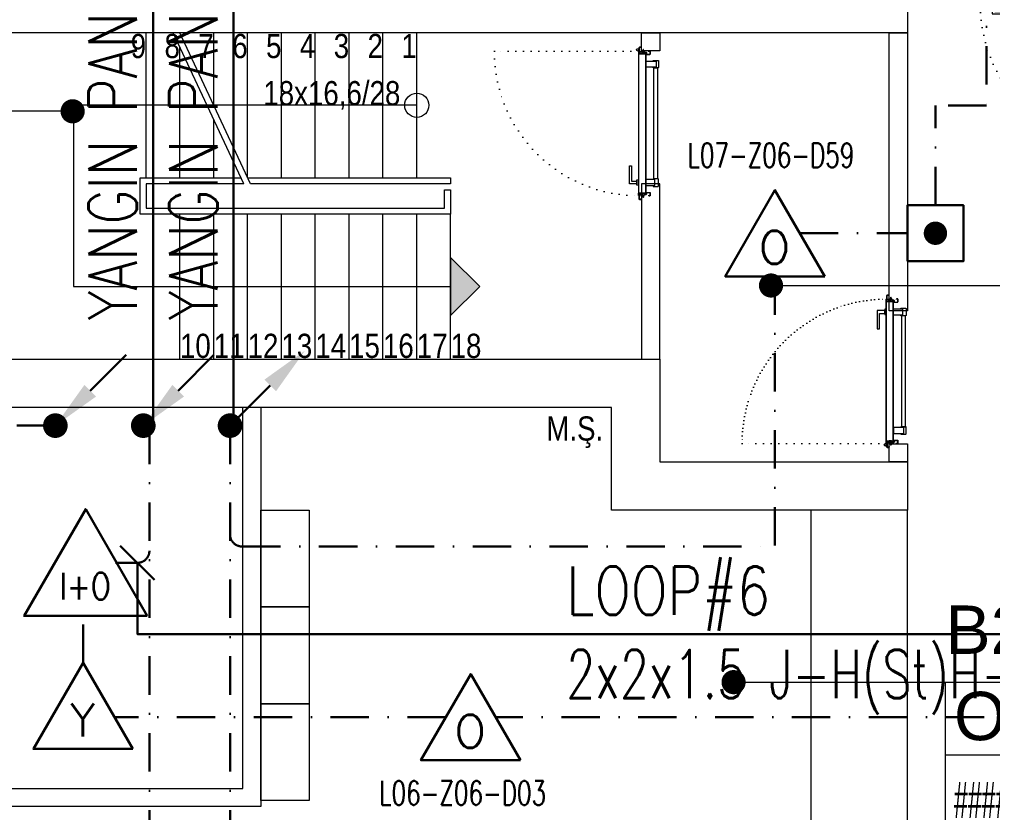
# Model space of a CAD drawing. Header units: metres. Extents: x -19121 to 152404, y -12107 to 29421.
# Drawn here: x 8485 to 9290, y 1795 to 2451 of the extents above; entities that cross this region are included whole.
import ezdxf
from ezdxf.enums import TextEntityAlignment as Align

# ---------------------------------------------------------------- set-up
doc = ezdxf.new("R2010")
doc.units = ezdxf.units.M
doc.header["$LTSCALE"] = 50
doc.header["$MEASUREMENT"] = 0
doc.linetypes.add('DASHDOT', pattern=[25.4, 12.7, -6.35, 0, -6.35])
doc.linetypes.add('DOT2', pattern=[0.125, 0, -0.125])
doc.layers.get('0').update_dxf_attribs({"color": 9, "lineweight": 9})
for name, color, linetype, lineweight in [('00', 9, 'Continuous', 9), ('01', 9, 'Continuous', 9), ('05', 9, 'Continuous', 9), ('06D', 9, 'Continuous', 9), ('10', 9, 'Continuous', 9), ('14', 9, 'Continuous', 9), ('19', 9, 'Continuous', 9), ('20', 9, 'DOT2', 9), ('21', 9, 'Continuous', 9), ('21_mahal200', 9, 'Continuous', 9), ('30H', 8, 'Continuous', 9), ('E-DEDEKTÖR NUMARALARI', 20, 'Continuous', 30), ('E-KABLO', 7, 'Continuous', 30), ('E-KOMBİNE DEDEKTÖR (ISI+OPTİK DUMAN)', 7, 'Continuous', 30), ('E-OK', 3, 'Continuous', 30), ('E-OPTİK DUMAN DEDEKTÖRÜ', 7, 'Continuous', 30), ('E-YANGIN İHBAR BUTONU', 7, 'Continuous', 30), ('E-YAZI', 7, 'Continuous', 30), ('E-YÜKSELTİLMİŞ DÖŞEME İÇİNDE DUMAN DEDEKTÖRÜ', 7, 'Continuous', 30)]:
    doc.layers.add(name, color=color, linetype=linetype, lineweight=lineweight)
doc.styles.add('Arial', font='arial.ttf', dxfattribs={"height": 2.5})
doc.styles.add('E-YAZI', font='txttw.shx', dxfattribs={"height": 200})
doc.styles.add('MuuM_TEXT-STANDART', font='ARIALN.TTF')
doc.dimstyles.new('MuuM_DIM200', dxfattribs={"dimscale": 20, "dimtxt": 2, "dimasz": 1, "dimexe": 1, "dimexo": 1, "dimgap": 1, "dimtad": 1, "dimdec": 1, "dimrnd": 0.5, "dimdsep": 46, "dimtxsty": 'MuuM_TEXT-STANDART', "dimblk": 'ARCHTICK', "dimcen": 0, "dimdle": 0.15, "dimclrd": 256, "dimclre": 256, "dimclrt": 256, "dimadec": 0, "dimazin": 0, "dimtfac": 5, "dimtdec": 1, "dimtix": 1, "dimtmove": 2, "dimatfit": 3, "dimldrblk": 'DOT', "dimfxl": 3, "dimfxlon": 1, "dimtolj": 1, "dimlwd": -1, "dimlwe": -1, "dimarcsym": 0})

# ---------------------------------------------------------------- blocks, each defined once
blk = doc.blocks.new('100_OPTİK DUMAN DEDEKTÖRÜ 085')
at = {"layer": 'E-OPTİK DUMAN DEDEKTÖRÜ', "color": 4}
blk.add_lwpolyline([(2.059, 0), (0, 3.566), (-2.059, 0)], close=True, dxfattribs=at)
at = {"layer": 'E-OPTİK DUMAN DEDEKTÖRÜ', "color": 3, "style": 'E-YAZI'}
blk.add_text('O', height=1.36, dxfattribs=at).set_placement((-0.022, 1.201), align=Align.MIDDLE)
blk = doc.blocks.new('100_KOMBİNE DEDEKTÖR (ISI+OPTİK DUMAN) 085')
at = {"layer": 'E-KOMBİNE DEDEKTÖR (ISI+OPTİK DUMAN)', "color": 4}
blk.add_lwpolyline([(2.55, 0), (0, 4.416), (-2.55, 0)], close=True, dxfattribs=at)
at = {"layer": 'E-KOMBİNE DEDEKTÖR (ISI+OPTİK DUMAN)', "color": 3, "style": 'E-YAZI', "width": 0.8}
blk.add_text('I+O', height=1.1016, dxfattribs=at).set_placement((-0.018, 1.224), align=Align.MIDDLE)
blk = doc.blocks.new('100_YANGIN İHBAR BUTONU 085')
at = {"layer": 'E-YANGIN İHBAR BUTONU', "color": 4}
blk.add_lwpolyline([(-1.16, -1.16), (-1.16, 1.16), (1.16, 1.16), (1.16, -1.16)], close=True, dxfattribs=at)
at = {"layer": 'E-YANGIN İHBAR BUTONU', "color": 3, "const_width": 0.483}
blk.add_lwpolyline([(-0.242, 0, 1), (0.242, 0, 1)], format="xyb", close=True, dxfattribs=at)
blk = doc.blocks.new('*U241')
at = {"layer": 'E-OK', "color": 3, "linetype": 'Continuous'}
blk.add_line((84.9, 84.8), (172.1, 172), dxfattribs=at)
at = {"layer": 'E-OK', "color": 4, "linetype": 'Continuous', "const_width": 30}
blk.add_lwpolyline([(-15, 0, 1), (15, 0, 1)], format="xyb", close=True, dxfattribs=at)
at = {"layer": 'E-OK', "color": 3, "linetype": 'Continuous'}
blk.add_solid([(99, 70.7), (70.7, 99), (0, 0)], dxfattribs=at)
blk = doc.blocks.new('*U239')
at = {"layer": 'E-OK', "color": 3, "linetype": 'Continuous'}
blk.add_line((-97.8, -97.7), (0, 0), dxfattribs=at)
at = {"layer": 'E-OK', "color": 4, "linetype": 'Continuous', "const_width": 30}
blk.add_lwpolyline([(-15, 0, 1), (15, 0, 1)], format="xyb", close=True, dxfattribs=at)
at = {"layer": 'E-OK', "color": 3, "linetype": 'Continuous'}
blk.add_solid([(-83.6, -111.9), (-111.9, -83.6), (-182.7, -182.5)], dxfattribs=at)
blk = doc.blocks.new('100_YÜKSELTİLMİŞ DÖŞEME İÇİNDE DUMAN DEDEKTÖRÜ 085')
at = {"layer": 'E-YÜKSELTİLMİŞ DÖŞEME İÇİNDE DUMAN DEDEKTÖRÜ', "color": 4}
blk.add_lwpolyline([(2.059, 0), (0, 3.566), (-2.059, 0)], close=True, dxfattribs=at)
at = {"layer": 'E-YÜKSELTİLMİŞ DÖŞEME İÇİNDE DUMAN DEDEKTÖRÜ', "color": 3, "style": 'E-YAZI'}
blk.add_text('Y', height=1.36, dxfattribs=at).set_placement((-0.022, 1.201), align=Align.MIDDLE)
blk = doc.blocks.new('2.bod.sitatik')
at = {"layer": '01'}
blk.add_lwpolyline([(8420, -6500), (8420, -6500), (8420, -6460), (8420, -6150), (9220, -6150), (9220, -6190), (8470, -6190), (8470, -6460), (9015, -6460), (9015, -6545), (9220, -6545), (9220, -6585), (8975, -6585), (8975, -6500), (8470, -6500), (8470, -6585), (8420, -6585), (8420, -6500)], dxfattribs=at)
blk = doc.blocks.new('gr-p-birim')
blk.add_lwpolyline([(-0.5, -0.5), (0.5, -0.5), (0.5, 0.5), (-0.5, 0.5)], close=True)
blk = doc.blocks.new('*U19')
at = {"ltscale": 15}
for p, q in [((-24.9, 0.9), (-25.7, 0)), ((-24.9, -0.9), (-25.7, 0)), ((-22.9, 1.5), (-24.9, 0.9)), ((-22.9, 1.5), (-22.9, -1.5)), ((-21.2, -2.7), (-18.1, 2.8)), ((-21, -2.7), (-17.9, 2.7)), ((-19.7, -2.7), (-16.6, 2.8)), ((-19.5, -2.7), (-16.4, 2.7)), ((-18.5, 1.5), (-18.3, 2)), ((-18.2, -2.7), (-15.1, 2.8)), ((-18, -2.7), (-14.9, 2.7)), ((-17, 1.5), (-16.8, 2)), ((-16.7, -2.7), (-13.6, 2.8)), ((-16.5, -2.7), (-13.4, 2.7)), ((-15.5, 1.5), (-15.3, 2)), ((-15.2, -2.7), (-12.1, 2.8)), ((-15, -2.7), (-11.9, 2.7)), ((-14, 1.5), (-13.8, 2)), ((-13.7, -2.7), (-10.6, 2.8)), ((-13.5, -2.7), (-10.4, 2.7)), ((-12.5, 1.5), (-12.3, 2)), ((-12.2, -2.7), (-9.1, 2.8)), ((-12, -2.7), (-8.9, 2.7)), ((-11, 1.5), (-10.8, 2)), ((-10.7, -2.7), (-7.6, 2.8)), ((-10.5, -2.7), (-7.4, 2.7)), ((-9.5, 1.5), (-9.3, 2)), ((-9.2, -2.7), (-6.1, 2.8)), ((-9, -2.7), (-5.9, 2.7)), ((-8, 1.5), (-7.8, 2)), ((-7.7, -2.7), (-4.6, 2.8)), ((-7.5, -2.7), (-4.4, 2.7)), ((-6.5, 1.5), (-6.3, 2)), ((-6.2, -2.7), (-3.1, 2.8)), ((-6, -2.7), (-2.9, 2.7)), ((-5, 1.5), (-4.8, 2)), ((-4.7, -2.7), (-1.6, 2.8)), ((-4.5, -2.7), (-1.4, 2.7)), ((-3.5, 1.5), (-3.3, 2)), ((-2, 1.5), (-1.8, 2)), ((-0.5, 4.2), (-1.5, 1.5)), ((0, 0.5), (-0.6, 0.5)), ((-24.9, -0.9), (-22.9, -1.5)), ((-8.6, -1.5), (-22.9, -1.5)), ((-21.2, -2.7), (-20.9, -1.5)), ((-20.3, -1.5), (-19.1, -1.5)), ((-19.7, -2.7), (-19.4, -1.5)), ((-18.8, -1.5), (-17.6, -1.5)), ((-18.2, -2.7), (-17.9, -1.5)), ((-17.3, -1.5), (-16.1, -1.5)), ((-16.7, -2.7), (-16.4, -1.5)), ((-15.8, -1.5), (-14.6, -1.5)), ((-15.2, -2.7), (-14.9, -1.5)), ((-14.3, -1.5), (-13.1, -1.5)), ((-13.7, -2.7), (-13.4, -1.5)), ((-12.8, -1.5), (-11.6, -1.5)), ((-12.2, -2.7), (-11.9, -1.5)), ((-11.3, -1.5), (-10.1, -1.5)), ((-10.7, -2.7), (-10.4, -1.5)), ((-9.8, -1.5), (-8.6, -1.5)), ((-9.2, -2.7), (-8.9, -1.5)), ((-8.3, -1.5), (-7.1, -1.5)), ((-7.7, -2.7), (-7.4, -1.5)), ((-6.8, -1.5), (-5.6, -1.5)), ((-6.2, -2.7), (-5.9, -1.5)), ((-5.3, -1.5), (-4.1, -1.5)), ((-4.7, -2.7), (-4.4, -1.5)), ((-3.8, -1.5), (-2.1, -1.5)), ((-0.5, -4.2), (-1.5, -1.5)), ((0, -0.5), (-0.6, -0.5))]:
    blk.add_line(p, q, dxfattribs=at)
for p, q in [((-6.9, 1.5), (-22.9, 1.5)), ((-17.4, 1.5), (-18.6, 1.5)), ((-15.9, 1.5), (-17.1, 1.5)), ((-14.4, 1.5), (-15.6, 1.5)), ((-12.9, 1.5), (-14.1, 1.5)), ((-11.4, 1.5), (-12.6, 1.5)), ((-9.9, 1.5), (-11.1, 1.5)), ((-8.4, 1.5), (-9.6, 1.5)), ((-6.9, 1.5), (-8.1, 1.5)), ((-5.4, 1.5), (-6.6, 1.5)), ((-3.9, 1.5), (-5.1, 1.5)), ((-2.4, 1.5), (-3.6, 1.5)), ((-1.5, 1.5), (-2.1, 1.5)), ((0, 0.5), (0, 4.1)), ((-1.5, -1.5), (-2.1, -1.5)), ((0, -0.5), (0, -4.1))]:
    blk.add_line(p, q)
for centre, radius, start, end in [((-26, 3.9), 3.92, 274.361, 322.10246), ((-26, -3.9), 3.92, 37.89754, 85.639), ((-18, 2.8), 0.0971, 330.32042, 150.32042), ((-16.5, 2.8), 0.0971, 330.32042, 150.32042), ((-15, 2.8), 0.0971, 330.32042, 150.32042), ((-13.5, 2.8), 0.0971, 330.32042, 150.32042), ((-12, 2.8), 0.0971, 330.32042, 150.32042), ((-10.5, 2.8), 0.0971, 330.32042, 150.32042), ((-9, 2.8), 0.0971, 330.32042, 150.32042), ((-7.5, 2.8), 0.0971, 330.32042, 150.32042), ((-6, 2.8), 0.0971, 330.32042, 150.32042), ((-4.5, 2.8), 0.0971, 330.32042, 150.32042), ((-3, 2.8), 0.0971, 330.32042, 150.32042), ((-1.5, 2.8), 0.0971, 330.32042, 150.32042), ((-0.6, 0), 0.486, 90, 270), ((-0.3, 4.1), 0.25, 0, 150.08641), ((-21.1, -2.7), 0.0971, 150.32042, 330.32042), ((-19.6, -2.7), 0.0971, 150.32042, 330.32042), ((-18.1, -2.7), 0.0971, 150.32042, 330.32042), ((-16.6, -2.7), 0.0971, 150.32042, 330.32042), ((-15.1, -2.7), 0.0971, 150.32042, 330.32042), ((-13.6, -2.7), 0.0971, 150.32042, 330.32042), ((-12.1, -2.7), 0.0971, 150.32042, 330.32042), ((-10.6, -2.7), 0.0971, 150.32042, 330.32042), ((-9.1, -2.7), 0.0971, 150.32042, 330.32042), ((-7.6, -2.7), 0.0971, 150.32042, 330.32042), ((-6.1, -2.7), 0.0971, 150.32042, 330.32042), ((-4.6, -2.7), 0.0971, 150.32042, 330.32042), ((-0.3, -4.1), 0.25, 209.91359, 0)]:
    blk.add_arc(centre, radius, start, end, dxfattribs=at)
blk = doc.blocks.new('conta')
at = {"ltscale": 10}
for p, q in [((-2649.9, 5345.5), (-2649.8, 5345.6)), ((-2649.9, 5344.5), (-2649.8, 5344.3)), ((-2649.8, 5344.3), (-2649.7, 5344.3)), ((-2649.7, 5345.4), (-2649.3, 5345.4)), ((-2649.2, 5345.4), (-2649.1, 5345.5)), ((-2649, 5344), (-2648.8, 5343.8)), ((-2648.9, 5344.1), (-2648.7, 5343.9)), ((-2648.8, 5345.1), (-2648.6, 5345.3)), ((-2648.8, 5344.9), (-2648.6, 5345.2)), ((-2648.7, 5343.8), (-2648.7, 5343.8)), ((-2648.6, 5345.3), (-2648.6, 5345.3))]:
    blk.add_line(p, q, dxfattribs=at)
for centre, radius, start, end in [((-2649.8, 5345.5), 0.05, 140.6345, 188.9372), ((-2653, 5345), 3.19, 350.4674, 8.9372), ((-2649.9, 5344.5), 0.02, 170.4674, 213.7451), ((-2649.7, 5345.6), 0.0696, 22.2428, 159.258), ((-2650.9, 5345), 1.24, 340.3382, 16.7772), ((-2649.7, 5344.6), 0.03, 160.3382, 273.2666), ((-2649.7, 5345.4), 0.03, 90, 196.7772), ((-2649.6, 5341.5), 3.01, 80.4362, 93.2666), ((-2649.3, 5345.5), 0.05, 270, 303.0062), ((-2649.2, 5344.1), 0.231, 353.9571, 81.9004), ((-2649.1, 5345.5), 0.03, 4.7972, 123.0062), ((-2649.1, 5344.5), 0.03, 260.4362, 338.7066), ((-2651.2, 5344.8), 2.33, 7.5897, 18.7951), ((-2649, 5345.6), 0.05, 18.7951, 42.1429), ((-2650.2, 5345), 1.27, 338.7066, 23.0418), ((-2648.9, 5344.1), 0.1, 173.9571, 217.2653), ((-2648.8, 5345.1), 0.05, 187.5897, 322.7347), ((-2658.2, 5345.2), 9.36, 353.6857, 357.8537), ((-2648.8, 5344.2), 0.1, 173.6857, 217.2653), ((-2648.8, 5344.8), 0.05, 142.7347, 180.2669), ((-2648.7, 5343.8), 0.05, 217.2653, 307.2653), ((-2648.7, 5343.8), 0.05, 307.2653, 37.2653), ((-2648.6, 5345.3), 0.05, 52.7347, 142.7347), ((-2648.6, 5345.3), 0.05, 322.7347, 52.7347)]:
    blk.add_arc(centre, radius, start, end, dxfattribs=at)
for points, knots in [([(-2649, 5345.6), (-2649, 5345.6), (-2649.1, 5345.7), (-2649.2, 5345.4), (-2649.3, 5345.7), (-2649.4, 5345.5), (-2649.5, 5345.7), (-2649.6, 5345.5), (-2649.7, 5345.6), (-2649.7, 5345.6)], [0.0086373, 0.0086373, 0.0086373, 0.0086373, 0.1097304, 0.3133405, 0.4430081, 0.5658764, 0.7165186, 0.8527974, 0.9648495, 0.9648495, 0.9648495, 0.9648495]), ([(-2649.7, 5344.3), (-2649.7, 5344.3), (-2649.7, 5344.5), (-2649.6, 5344.3), (-2649.3, 5344.4), (-2649.2, 5344.4), (-2649.2, 5344.4)], [0, 0, 0, 0, 0.1008757, 0.3841126, 0.5436166, 0.6906785, 0.6906785, 0.6906785, 0.6906785])]:
    blk.add_open_spline(points, degree=3, knots=knots, dxfattribs=at)
blk = doc.blocks.new('p-yn_sackasa')
at = {"layer": '10', "linetype": 'Continuous'}
for p, q in [((-2.19, 0), (-2.19, -0.15)), ((0, 6.16), (0, 6.9)), ((0.01, 6.9), (0.01, 6.15)), ((0.14, 6.9), (0.14, 6.16)), ((0.15, 6.9), (0.15, 6.16)), ((2.69, 7.16), (0.26, 7.16)), ((2.69, 7.15), (0.26, 7.15)), ((2.69, 7.02), (0.26, 7.02)), ((0.26, 7.01), (2.69, 7.01)), ((0.26, 6.05), (0.76, 6.05)), ((0.75, 6.04), (0.26, 6.04)), ((0.26, 5.91), (0.75, 5.91)), ((0.76, 5.9), (0.26, 5.9)), ((0.67, -0.71), (0.67, 2.27)), ((0.69, -0.71), (0.69, 2.27)), ((0.75, 5.91), (0.75, 6.04)), ((0.76, 5.9), (0.76, 6.05)), ((0.81, -0.71), (0.81, 2.27)), ((0.83, -0.71), (0.83, 2.27)), ((0.92, 2.33), (0.95, 2.32)), ((0.93, 2.34), (0.95, 2.33)), ((1.01, 2.46), (0.99, 2.47)), ((0.99, 2.46), (1.01, 2.45)), ((1.11, 2.52), (1.11, 3.73)), ((1.12, 2.52), (1.12, 3.73)), ((1.25, 3.73), (1.25, 2.52)), ((1.26, 2.52), (1.26, 3.73)), ((1.37, 3.98), (2.49, 3.98)), ((2.49, 3.97), (1.37, 3.97)), ((1.37, 3.84), (2.49, 3.84)), ((2.49, 3.83), (1.37, 3.83)), ((2.6, 3.69), (2.5, 3.36)), ((2.51, 3.35), (2.61, 3.69)), ((2.73, 3.65), (2.63, 3.32)), ((2.74, 3.64), (2.64, 3.31)), ((2.8, 3.29), (2.8, 6.9)), ((2.81, 3.29), (2.81, 6.9)), ((2.94, 3.29), (2.94, 6.9)), ((2.95, 3.29), (2.95, 6.9)), ((-2.95, -0.25), (-2.95, -1.75)), ((-2.94, -1.75), (-2.94, -0.25)), ((-2.81, -0.25), (-2.81, -1.75)), ((-2.8, -0.25), (-2.8, -1.75)), ((-2.19, 0), (-2.7, 0)), ((-2.2, -0.01), (-2.7, -0.01)), ((-2.2, -0.14), (-2.7, -0.14)), ((-2.19, -0.15), (-2.7, -0.15)), ((1.01, -1.85), (-2.7, -1.85)), ((1.01, -1.86), (-2.7, -1.86)), ((-2.7, -1.99), (1.01, -1.99)), ((1.01, -2), (-2.7, -2)), ((-2.2, -0.14), (-2.2, -0.01)), ((0.92, -0.77), (0.95, -0.76)), ((0.93, -0.78), (0.95, -0.77)), ((0.99, -0.89), (1.01, -0.88)), ((1.01, -0.89), (0.99, -0.91)), ((1.11, -0.96), (1.11, -1.75)), ((1.12, -0.96), (1.12, -1.75)), ((1.25, -0.96), (1.25, -1.75)), ((1.26, -0.96), (1.26, -1.75))]:
    blk.add_line(p, q, dxfattribs=at)
for points in [[(0.15, 2.14), (0.67, 2.14), (0.67, -0.54), (0.15, -0.54)], [(0.15, 2.14), (0.41, 2.14), (0.41, -0.54), (0.15, -0.54)]]:
    blk.add_lwpolyline(points, close=True, dxfattribs=at)
for centre, radius, start, end in [((0.26, 6.9), 0.261, 90, 180), ((0.26, 6.16), 0.261, 180, 270), ((0.26, 6.9), 0.249, 90, 180), ((0.26, 6.16), 0.249, 181.34499, 271.35021), ((0.26, 6.9), 0.122, 90, 180), ((0.26, 6.16), 0.122, 180, 270), ((0.26, 6.9), 0.11, 90, 180), ((0.26, 6.16), 0.11, 180, 270), ((0.89, 2.27), 0.219, 63.21528, 180), ((0.89, 2.27), 0.206, 63.21689, 180), ((0.89, 2.27), 0.0801, 63.21502, 180), ((0.89, 2.27), 0.0674, 63.21445, 180), ((1.04, 2.52), 0.206, 243.2197, 0), ((1.04, 2.52), 0.219, 243.21479, 0), ((1.04, 2.52), 0.0801, 243.22028, 0), ((1.04, 2.52), 0.0674, 243.21287, 0), ((1.37, 3.73), 0.253, 90, 180), ((1.37, 3.73), 0.24, 90, 180), ((1.37, 3.73), 0.114, 90, 180), ((1.37, 3.73), 0.101, 90, 180), ((2.49, 3.72), 0.261, 342.86025, 90), ((2.49, 3.72), 0.249, 342.86129, 90), ((2.49, 3.72), 0.122, 342.86074, 90), ((2.49, 3.72), 0.11, 342.86215, 90), ((2.72, 3.29), 0.232, 162.8601, 0), ((2.72, 3.29), 0.219, 162.86127, 0), ((2.72, 3.29), 0.0927, 162.86053, 0), ((2.72, 3.29), 0.0801, 162.86241, 0), ((2.69, 6.9), 0.261, 0, 90), ((2.69, 6.9), 0.249, 0, 90), ((2.69, 6.9), 0.122, 0, 90), ((2.69, 6.9), 0.11, 0, 90), ((-2.7, -0.25), 0.253, 90, 180), ((-2.7, -1.75), 0.253, 180, 270), ((-2.7, -0.25), 0.24, 90, 180), ((-2.7, -1.75), 0.24, 180, 270), ((-2.7, -0.25), 0.114, 90, 180), ((-2.7, -1.75), 0.114, 180, 270), ((-2.7, -0.25), 0.101, 90, 180), ((-2.7, -1.75), 0.101, 180, 270), ((0.89, -0.71), 0.219, 180, 296.78496), ((0.89, -0.71), 0.206, 180, 296.78515), ((0.89, -0.71), 0.0801, 180, 296.78498), ((0.89, -0.71), 0.0674, 180, 180.52454), ((0.89, -0.71), 0.0674, 180, 296.78713), ((1.04, -0.96), 0.219, 0, 116.78545), ((1.04, -0.96), 0.206, 0, 116.78362), ((1.04, -0.96), 0.0801, 0, 116.78105), ((1.04, -0.96), 0.0674, 0, 116.78713), ((1.01, -1.75), 0.114, 270, 0), ((1.01, -1.75), 0.24, 270, 0), ((1.01, -1.75), 0.101, 270, 0), ((1.01, -1.75), 0.253, 270, 0)]:
    blk.add_arc(centre, radius, start, end, dxfattribs=at)
at = {"layer": '10', "xscale": 0.0842696629213483, "yscale": 0.0842696629213483, "zscale": 0.0842696629213483}
blk.add_blockref('*U19', (0.95, 1.35), dxfattribs=at)
at = {"layer": '14', "xscale": -0.7887640449438696, "yscale": 0.7887640449438696, "zscale": 0.7887640449438204, "rotation": 90}
blk.add_blockref('conta', (4217.78, -2086.42), dxfattribs=at)
blk = doc.blocks.new('*U366')
at = {"layer": '06D'}
for points in [[(9.87, 4.76), (9.87, 11.01), (24.87, 11.01), (24.87, 9.14), (12.12, 9.14), (12.12, 9.14), (12.12, 4.76), (9.87, 4.76)], [(8.8, 3.51), (8.8, 4.76), (13.2, 4.76), (13.2, 3.51), (8.8, 3.51)]]:
    blk.add_lwpolyline(points, dxfattribs=at)
for points in [[(8.5, -9.99), (13.5, -9.99), (13.5, -2.49), (8.5, -2.49)], [(111.5, -11.11), (106.5, -11.11), (106.5, -2.49), (111.5, -2.49)], [(105.87, -12.36), (14.12, -12.36), (14.12, -9.23), (105.87, -9.23)]]:
    blk.add_lwpolyline(points, close=True, dxfattribs=at)
for points in [[(8.5, -8.61), (7.87, -8.61), (7.87, -12.61, 0.414214), (8.25, -12.98), (13.75, -12.98, 0.414214), (14.12, -12.61), (14.12, -8.61), (13.5, -8.61)], [(111.5, -8.61), (112.12, -8.61), (112.12, -12.61, -0.414214), (111.75, -12.98), (106.25, -12.98, -0.414214), (105.87, -12.61), (105.87, -8.61), (106.5, -8.61)]]:
    blk.add_lwpolyline(points, format="xyb", dxfattribs=at)
at = {"layer": '10', "ltscale": 10}
for p, q in [((0.3, 3.41), (0.3, 3.29)), ((119.6, 3.51), (0.4, 3.51)), ((0.4, 3.19), (2.25, 3.19)), ((119.54, 3.36), (0.45, 3.36)), ((0.45, 3.36), (0.45, 3.34)), ((0.45, 3.34), (2.35, 3.34)), ((2, 0.88), (1, 0.88)), ((2, 0.88), (1, 0.88)), ((2, 0.68), (1, 0.68)), ((2, 0.68), (1, 0.68)), ((1, 0.28), (2, -0.37)), ((1, 0.28), (2, -0.37)), ((2, -0.37), (2, 1.13)), ((2, 1.13), (2.3, 1.13)), ((2, -0.37), (2, 1.13)), ((2, 1.13), (2.3, 1.13)), ((2.3, 3.14), (2.3, -2.39)), ((2.3, 1.13), (2.3, -0.37)), ((2.3, 1.13), (2.3, -0.37)), ((2.45, 3.24), (2.45, -2.29)), ((117.55, 3.24), (117.55, -2.29)), ((119.54, 3.34), (117.65, 3.34)), ((117.7, 3.14), (117.7, -2.39)), ((117.7, 1.13), (118, 1.13)), ((117.7, 0.69), (117.7, 1.13)), ((117.7, -0.81), (117.7, 0.69)), ((119.6, 3.19), (117.75, 3.19)), ((118, 1.13), (118, 0.69)), ((118, 0.69), (118, -0.81)), ((119, 0.04), (118, 0.69)), ((119.55, 3.36), (119.55, 3.34)), ((119.7, 3.41), (119.7, 3.29)), ((120.84, 2.95), (120.84, 3.38)), ((120.84, 2.95), (120.84, 3.38)), ((121.05, 2.95), (121.05, 3.38)), ((121.05, 2.95), (121.05, 3.38)), ((121.22, 3.11), (121.05, 3.11)), ((121.22, 3.11), (121.05, 3.11)), ((121.22, 3.11), (121.22, 3.24)), ((121.22, 3.11), (121.22, 3.24)), ((121.6, 3.68), (121.73, 3.58)), ((121.6, 3.68), (121.73, 3.58)), ((2, -0.81), (2, -0.37)), ((2, -0.81), (2, -0.37)), ((2.3, -0.81), (2, -0.81)), ((2.3, -0.81), (2, -0.81)), ((2.3, -0.37), (2.3, -0.81)), ((2.3, -0.37), (2.3, -0.81)), ((117.6, -2.49), (2.4, -2.49)), ((117.5, -2.34), (2.5, -2.34)), ((118, -0.81), (117.7, -0.81)), ((118, -0.36), (119, -0.36)), ((118, -0.56), (119, -0.56))]:
    blk.add_line(p, q, dxfattribs=at)
blk.add_circle((120.95, 4.22), 0.843, dxfattribs=at)
blk.add_circle((120.95, 4.22), 0.843, dxfattribs=at)
for centre, radius, start, end in [((0.4, 3.41), 0.1, 90, 180), ((0.4, 3.29), 0.1, 180, 270), ((0.45, 3.36), 0.005, 90, 180), ((0.45, 3.34), 0.005, 180, 270), ((2.25, 3.14), 0.05, 0, 90), ((2.35, 3.24), 0.1, 0, 90), ((117.65, 3.24), 0.1, 90, 180), ((117.75, 3.14), 0.05, 90, 180), ((119.54, 3.36), 0.005, 0, 90), ((119.54, 3.34), 0.005, 270, 0), ((119.6, 3.41), 0.1, 0, 90), ((119.6, 3.29), 0.1, 270, 0), ((120.42, 3.21), 0.302, 299.96851, 74.44758), ((120.42, 3.21), 0.302, 299.96851, 74.44758), ((120.42, 3.21), 0.428, 322.37905, 23.64803), ((120.42, 3.21), 0.428, 322.37905, 23.64803), ((120.95, 4.22), 1.01, 285.71386, 320.5908), ((120.95, 4.22), 1.01, 285.71386, 320.5908), ((2.44, -2.35), 0.141, 194.92708, 255.07292), ((117.5, -2.29), 0.05, 270, 0), ((117.6, -2.39), 0.1, 270, 0)]:
    blk.add_arc(centre, radius, start, end, dxfattribs=at)
at = {"layer": '20'}
blk.add_lwpolyline([(119.7, 3.35), (119.7, 122.75, 0.414214), (0.3, 3.35, -1)], format="xyb", dxfattribs=at)
at = {"xscale": -1, "rotation": 180}
blk.add_blockref('p-yn_sackasa', (0, 0.95), dxfattribs=at)
at = {"rotation": 180}
blk.add_blockref('p-yn_sackasa', (120, 0.95), dxfattribs=at)
blk = doc.blocks.new('*U395')
at = {"layer": '06D'}
for points in [[(110.12, 4.76), (110.12, 11.01), (95.12, 11.01), (95.12, 9.14), (107.87, 9.14), (107.87, 9.14), (107.87, 4.76), (110.12, 4.76)], [(111.2, 3.51), (111.2, 4.76), (106.8, 4.76), (106.8, 3.51), (111.2, 3.51)]]:
    blk.add_lwpolyline(points, dxfattribs=at)
for points in [[(8.5, -11.11), (13.5, -11.11), (13.5, -2.49), (8.5, -2.49)], [(111.5, -9.99), (106.5, -9.99), (106.5, -2.49), (111.5, -2.49)], [(14.12, -12.36), (105.87, -12.36), (105.87, -9.23), (14.12, -9.23)]]:
    blk.add_lwpolyline(points, close=True, dxfattribs=at)
for points in [[(8.5, -8.61), (7.87, -8.61), (7.87, -12.61, 0.414214), (8.25, -12.98), (13.75, -12.98, 0.414214), (14.12, -12.61), (14.12, -8.61), (13.5, -8.61)], [(111.5, -8.61), (112.12, -8.61), (112.12, -12.61, -0.414214), (111.75, -12.98), (106.25, -12.98, -0.414214), (105.87, -12.61), (105.87, -8.61), (106.5, -8.61)]]:
    blk.add_lwpolyline(points, format="xyb", dxfattribs=at)
at = {"layer": '10', "ltscale": 10}
for p, q in [((-1.6, 3.68), (-1.73, 3.58)), ((-1.6, 3.68), (-1.73, 3.58)), ((-1.22, 3.11), (-1.22, 3.24)), ((-1.22, 3.11), (-1.22, 3.24)), ((-1.22, 3.11), (-1.05, 3.11)), ((-1.22, 3.11), (-1.05, 3.11)), ((-1.05, 2.95), (-1.05, 3.38)), ((-1.05, 2.95), (-1.05, 3.38)), ((-0.84, 2.95), (-0.84, 3.38)), ((-0.84, 2.95), (-0.84, 3.38)), ((0.3, 3.41), (0.3, 3.29)), ((0.4, 3.51), (119.6, 3.51)), ((0.4, 3.19), (2.25, 3.19)), ((0.45, 3.36), (119.54, 3.36)), ((0.45, 3.36), (0.45, 3.34)), ((0.45, 3.34), (2.35, 3.34)), ((1, 0.04), (2, 0.69)), ((2, 1.13), (2, 0.69)), ((2.3, 1.13), (2, 1.13)), ((2, 0.69), (2, -0.81)), ((2.3, 3.14), (2.3, -2.39)), ((2.3, 0.69), (2.3, 1.13)), ((2.3, -0.81), (2.3, 0.69)), ((2.45, 3.24), (2.45, -2.29)), ((117.55, 3.24), (117.55, -2.29)), ((119.54, 3.34), (117.65, 3.34)), ((117.7, 3.14), (117.7, -2.39)), ((117.7, 1.13), (117.7, -0.37)), ((118, 1.13), (117.7, 1.13)), ((117.7, 1.13), (117.7, -0.37)), ((118, 1.13), (117.7, 1.13)), ((119.6, 3.19), (117.75, 3.19)), ((118, -0.37), (118, 1.13)), ((118, -0.37), (118, 1.13)), ((118, 0.88), (119, 0.88)), ((118, 0.88), (119, 0.88)), ((118, 0.68), (119, 0.68)), ((118, 0.68), (119, 0.68)), ((119, 0.28), (118, -0.37)), ((119, 0.28), (118, -0.37)), ((119.55, 3.36), (119.55, 3.34)), ((119.7, 3.41), (119.7, 3.29)), ((2, -0.36), (1, -0.36)), ((2, -0.56), (1, -0.56)), ((2, -0.81), (2.3, -0.81)), ((2.4, -2.49), (117.6, -2.49)), ((2.5, -2.34), (117.5, -2.34)), ((117.7, -0.37), (117.7, -0.81)), ((117.7, -0.37), (117.7, -0.81)), ((117.7, -0.81), (118, -0.81)), ((117.7, -0.81), (118, -0.81)), ((118, -0.81), (118, -0.37)), ((118, -0.81), (118, -0.37))]:
    blk.add_line(p, q, dxfattribs=at)
blk.add_circle((-0.95, 4.22), 0.843, dxfattribs=at)
blk.add_circle((-0.95, 4.22), 0.843, dxfattribs=at)
for centre, radius, start, end in [((-0.95, 4.22), 1.01, 219.4092, 254.28614), ((-0.95, 4.22), 1.01, 219.4092, 254.28614), ((-0.42, 3.21), 0.428, 156.35197, 217.62095), ((-0.42, 3.21), 0.428, 156.35197, 217.62095), ((-0.42, 3.21), 0.302, 105.55242, 240.03149), ((-0.42, 3.21), 0.302, 105.55242, 240.03149), ((0.4, 3.41), 0.1, 90, 180), ((0.4, 3.29), 0.1, 180, 270), ((0.45, 3.36), 0.005, 90, 180), ((0.45, 3.34), 0.005, 180, 270), ((2.25, 3.14), 0.05, 0, 90), ((2.35, 3.24), 0.1, 0, 90), ((117.65, 3.24), 0.1, 90, 180), ((117.75, 3.14), 0.05, 90, 180), ((119.54, 3.36), 0.005, 0, 90), ((119.54, 3.34), 0.005, 270, 0), ((119.6, 3.41), 0.1, 0, 90), ((119.6, 3.29), 0.1, 270, 0), ((2.4, -2.39), 0.1, 180, 270), ((2.5, -2.29), 0.05, 180, 270), ((117.56, -2.35), 0.141, 284.92708, 345.07292)]:
    blk.add_arc(centre, radius, start, end, dxfattribs=at)
at = {"layer": '20'}
blk.add_lwpolyline([(0.3, 3.35), (0.3, 122.75, -0.414214), (119.7, 3.35, 1)], format="xyb", dxfattribs=at)
at = {"xscale": -1, "rotation": 180}
blk.add_blockref('p-yn_sackasa', (0, 0.95), dxfattribs=at)
at = {"rotation": 180}
blk.add_blockref('p-yn_sackasa', (120, 0.95), dxfattribs=at)
blk = doc.blocks.new('p-M01-M02_merdiven-1050')
at = {"layer": '19'}
h = blk.add_hatch(color=256, dxfattribs=at)
h.dxf.hatch_style = 1
edge = h.paths.add_edge_path()
edge.add_arc((210, -344), 10, 270, 630)
h = blk.add_hatch(color=256, dxfattribs=at)
h.dxf.hatch_style = 1
h.paths.add_polyline_path([(84, -372), (36, -372), (60, -396.04)])
at = {"layer": '19', "linetype": 'Continuous'}
for points in [[(210, -344), (210, -120), (210, -60), (60, -60), (60, -372)], [(145, -200.74), (145, -120), (125, -120), (125, -120), (125, -367), (140, -367), (140, -372), (120, -372), (120, -367), (120, -115), (120, -115), (150, -115), (150, -198.41)], [(150, -120), (270, -120)], [(145, -200.74), (270, -142.41)], [(0, -148), (120, -148)], [(145, -206.33), (270, -148)], [(150, -148), (258.02, -148)], [(0, -176), (120, -176)], [(150, -176), (198.02, -176)], [(210, -176), (270, -176)], [(0, -204), (120, -204)], [(150, -204), (270, -204)], [(0, -232), (120, -232)], [(150, -232), (270, -232)], [(0, -260), (120, -260)], [(150, -260), (270, -260)], [(0, -288), (120, -288)], [(150, -288), (270, -288)], [(0, -316), (120, -316)], [(150, -316), (270, -316)], [(0, -344), (120, -344)], [(150, -344), (270, -344)], [(0, -372), (120, -372)]]:
    blk.add_lwpolyline(points, dxfattribs=at)
at = {"layer": '19'}
for points in [[(145, -206.33), (270, -148)], [(150, -204), (150, -372), (150, -372), (145, -372), (145, -372), (145, -206.33)]]:
    blk.add_lwpolyline(points, dxfattribs=at)
blk.add_lwpolyline([(84, -372), (36, -372), (60, -396.04)], close=True, dxfattribs=at)
blk.add_circle((210, -344), 10, dxfattribs=at)
blk = doc.blocks.new('p-m04 formül2a')
at = {"layer": '21', "style": 'MuuM_TEXT-STANDART'}
for s, p in [('9', (120, 249)), ('8', (148, 249)), ('7', (176, 249)), ('6', (204, 249)), ('5', (232, 249)), ('4', (260, 249)), ('3', (288, 249)), ('2', (316, 249)), ('1', (344, 249)), ('18x16,6/28', (330.39, 210))]:
    blk.add_text(s, height=20, dxfattribs=at).set_placement(p, align=Align.RIGHT)
for s, p in [('10', (148, 1)), ('11', (176, 1)), ('12', (204, 1)), ('13', (232, 1)), ('14', (260, 1)), ('15', (288, 1)), ('16', (316, 1)), ('17', (344, 1)), ('18', (372, 1))]:
    blk.add_text(s, height=20, dxfattribs=at).set_placement(p)
blk = doc.blocks.new('*U392')
at = {"layer": '06D'}
for points in [[(8.5, 9.56), (7.87, 9.56), (7.87, 13.56, -0.414214), (8.25, 13.93), (13.75, 13.93, -0.414214), (14.12, 13.56), (14.12, 9.56), (13.5, 9.56)], [(111.5, 9.56), (112.12, 9.56), (112.12, 13.56, 0.414214), (111.75, 13.93), (106.25, 13.93, 0.414214), (105.87, 13.56), (105.87, 9.56), (106.5, 9.56)]]:
    blk.add_lwpolyline(points, format="xyb", dxfattribs=at)
for points in [[(8.5, 10.94), (13.5, 10.94), (13.5, 3.44), (8.5, 3.44)], [(105.87, 13.31), (14.12, 13.31), (14.12, 10.18), (105.87, 10.18)], [(111.5, 12.06), (106.5, 12.06), (106.5, 3.44), (111.5, 3.44)]]:
    blk.add_lwpolyline(points, close=True, dxfattribs=at)
for points in [[(8.8, -2.56), (8.8, -3.81), (13.2, -3.81), (13.2, -2.56), (8.8, -2.56)], [(9.87, -3.81), (9.87, -10.06), (24.87, -10.06), (24.87, -8.19), (12.12, -8.19), (12.12, -8.19), (12.12, -3.81), (9.87, -3.81)]]:
    blk.add_lwpolyline(points, dxfattribs=at)
at = {"layer": '10', "ltscale": 10}
for p, q in [((1, 0.68), (2, 1.33)), ((1, 0.68), (2, 1.33)), ((2, 0.28), (1, 0.28)), ((2, 0.28), (1, 0.28)), ((2, 0.08), (1, 0.08)), ((2, 0.08), (1, 0.08)), ((2, 1.76), (2, 1.33)), ((2.3, 1.76), (2, 1.76)), ((2, 1.76), (2, 1.33)), ((2.3, 1.76), (2, 1.76)), ((2, 1.33), (2, -0.17)), ((2, 1.33), (2, -0.17)), ((2.3, -2.19), (2.3, 3.34)), ((2.3, 1.33), (2.3, 1.76)), ((2.3, 1.33), (2.3, 1.76)), ((2.3, -0.17), (2.3, 1.33)), ((2.3, -0.17), (2.3, 1.33)), ((117.6, 3.44), (2.4, 3.44)), ((2.45, -2.29), (2.45, 3.24)), ((117.5, 3.29), (2.5, 3.29)), ((117.55, -2.29), (117.55, 3.24)), ((117.7, -2.19), (117.7, 3.34)), ((117.7, 1.76), (117.7, 0.26)), ((118, 1.76), (117.7, 1.76)), ((117.7, 0.26), (117.7, -0.17)), ((118, 0.26), (118, 1.76)), ((118, 1.51), (119, 1.51)), ((118, 1.31), (119, 1.31)), ((119, 0.91), (118, 0.26)), ((118, -0.17), (118, 0.26)), ((0.3, -2.46), (0.3, -2.34)), ((0.4, -2.24), (2.25, -2.24)), ((119.6, -2.56), (0.4, -2.56)), ((0.45, -2.41), (0.45, -2.39)), ((0.45, -2.39), (2.35, -2.39)), ((119.54, -2.41), (0.45, -2.41)), ((2, -0.17), (2.3, -0.17)), ((2, -0.17), (2.3, -0.17)), ((119.54, -2.39), (117.65, -2.39)), ((117.7, -0.17), (118, -0.17)), ((119.6, -2.24), (117.75, -2.24)), ((119.55, -2.41), (119.55, -2.39)), ((119.7, -2.46), (119.7, -2.34)), ((120.84, -2), (120.84, -2.43)), ((120.84, -2), (120.84, -2.43)), ((121.05, -2), (121.05, -2.43)), ((121.05, -2), (121.05, -2.43)), ((121.22, -2.16), (121.05, -2.16)), ((121.22, -2.16), (121.05, -2.16)), ((121.22, -2.16), (121.22, -2.29)), ((121.22, -2.16), (121.22, -2.29)), ((121.6, -2.73), (121.73, -2.62)), ((121.6, -2.73), (121.73, -2.62))]:
    blk.add_line(p, q, dxfattribs=at)
blk.add_circle((120.95, -3.26), 0.843, dxfattribs=at)
blk.add_circle((120.95, -3.26), 0.843, dxfattribs=at)
for centre, radius, start, end in [((2.44, 3.3), 0.141, 104.92708, 165.07292), ((117.5, 3.24), 0.05, 0, 90), ((117.6, 3.34), 0.1, 0, 90), ((0.4, -2.34), 0.1, 90, 180), ((0.4, -2.46), 0.1, 180, 270), ((0.45, -2.39), 0.005, 90, 180), ((0.45, -2.41), 0.005, 180, 270), ((2.25, -2.19), 0.05, 270, 0), ((2.35, -2.29), 0.1, 270, 0), ((117.65, -2.29), 0.1, 180, 270), ((117.75, -2.19), 0.05, 180, 270), ((119.54, -2.39), 0.005, 0, 90), ((119.54, -2.41), 0.005, 270, 360), ((119.6, -2.34), 0.1, 0, 90), ((119.6, -2.46), 0.1, 270, 0), ((120.42, -2.26), 0.302, 285.55242, 60.03149), ((120.42, -2.26), 0.302, 285.55242, 60.03149), ((120.42, -2.26), 0.428, 336.35197, 37.62095), ((120.42, -2.26), 0.428, 336.35197, 37.62095), ((120.95, -3.26), 1.01, 39.4092, 74.28614), ((120.95, -3.26), 1.01, 39.4092, 74.28614)]:
    blk.add_arc(centre, radius, start, end, dxfattribs=at)
at = {"layer": '20'}
blk.add_lwpolyline([(119.7, -2.4), (119.7, -121.8, -0.414214), (0.3, -2.4, 1)], format="xyb", dxfattribs=at)
blk.add_blockref('p-yn_sackasa', (0, 0))
at = {"xscale": -1}
blk.add_blockref('p-yn_sackasa', (120, 0), dxfattribs=at)
blk = doc.blocks.new('_ArchTick')
at = {"color": 0, "linetype": 'ByBlock', "const_width": 0.15}
blk.add_lwpolyline([(-0.5, -0.5), (0.5, 0.5)], dxfattribs=at)
blk = doc.blocks.new('_Dot')
at = {"color": 0, "linetype": 'ByBlock', "lineweight": -2}
blk.add_line((-0.5, 0), (-1, 0), dxfattribs=at)
at = {"color": 0, "linetype": 'ByBlock', "const_width": 0.5}
blk.add_lwpolyline([(-0.25, 0, 1), (0.25, 0, 1)], format="xyb", close=True, dxfattribs=at)
blk = doc.blocks.new('0_roomno2')
blk.add_lwpolyline([(19.375, -10.5), (0, -10.5), (0, 0), (19.375, 0)], close=True)
for points in [[(0, -3), (19.375, -3)], [(8.125, -3), (8.125, -10.5)], [(11.875, -3), (11.875, -10.5)], [(15.625, -3), (15.625, -10.5)], [(0, -6.75), (8.125, -6.75)]]:
    blk.add_lwpolyline(points)
at = {"style": 'MuuM_TEXT-STANDART', "width": 0.6}
blk.add_text('H:', height=1.5, dxfattribs=at).set_placement((0.35, -8.608), align=Align.MIDDLE_LEFT)
at = {"style": 'Arial'}
blk.add_attdef('ODANO', (0, 1.17), '', height=2, dxfattribs=at)
blk.add_attdef('MEKANADI', text='', height=2, dxfattribs=at).set_placement((0.35, -3), align=Align.BOTTOM_LEFT)
at = {"style": 'MuuM_TEXT-STANDART', "width": 0.6}
for tag, p in [('YER01', (10, -4.5)), ('TAVAN01', (13.75, -4.5)), ('DUVAR01', (17.5, -4.5)), ('YER02', (10, -6.75)), ('TAVAN02', (13.75, -6.75)), ('DUVAR02', (17.5, -6.75)), ('YER03', (10, -9)), ('TAVAN03', (13.75, -9)), ('DUVAR03', (17.5, -9))]:
    blk.add_attdef(tag, text='', height=1.5, dxfattribs=at).set_placement(p, align=Align.MIDDLE_CENTER)
for tag, p in [('M2', (0.35, -4.875)), ('TEMIZTAVANYUKSEKLIGI', (1.8, -8.608))]:
    blk.add_attdef(tag, text='', height=1.5, dxfattribs=at).set_placement(p, align=Align.MIDDLE_LEFT)
blk = doc.blocks.new('2.bod.Mimari')
at = {"layer": '00'}
for points in [[(9000, -6190), (9015, -6190), (9015, -6205), (9000, -6205), (9000, -6190)], [(8440, -6830), (8440, -6830), (8440, -6800), (8455, -6800), (8455, -6815), (8670, -6815), (8670, -6500)], [(8685, -6500), (8685, -6830), (8455, -6830)], [(9220, -6530), (9220, -6545), (9205, -6545), (9205, -6530), (9220, -6530)]]:
    blk.add_lwpolyline(points, dxfattribs=at)
for points in [[(9205, -6410), (9205, -6190), (9220, -6190), (9220, -6420), (9205, -6420)], [(9000, -6460), (9015, -6460), (9015, -6315), (9000, -6315)], [(9220, -6950), (9220, -6585), (9140, -6585), (9140, -6950)]]:
    blk.add_lwpolyline(points, close=True, dxfattribs=at)
at = {"rotation": 90}
blk.add_blockref('p-M01-M02_merdiven-1050', (8470, -6460), dxfattribs=at)
blk.add_blockref('p-m04 formül2a', (8470, -6460))
at = {"layer": '05', "xscale": -40, "yscale": 80}
for p in [(8705, -6625), (8705, -6705), (8705, -6785)]:
    blk.add_blockref('gr-p-birim', p, dxfattribs=at)
at = {"layer": '10'}
blk.add_blockref('*U392', (9280.15, -6164.46), dxfattribs=at)
at = {"layer": '10', "rotation": 89.99999999999999}
blk.add_blockref('*U366', (9000.95, -6325), dxfattribs=at)
at = {"layer": '10', "xscale": -1, "rotation": 90}
blk.add_blockref('*U366', (9205.95, -6410.01), dxfattribs=at)
at = {"layer": '21_mahal200'}
ref = blk.add_blockref('0_roomno2', (9251.56, -6727.16), dxfattribs=dict(at, xscale=20, yscale=20, zscale=20))
ref.add_attrib('ODANO', 'B2-33', (9251.56, -6703.76), dxfattribs={"layer": '0', "height": 40, "style": 'Arial'})
ref.add_attrib('MEKANADI', 'OFİS', dxfattribs={"layer": '0', "height": 40, "style": 'Arial'}).set_placement((9258.56, -6787.16), align=Align.BOTTOM_LEFT)
ref.add_attrib('M2', '##### m2', dxfattribs={"layer": '0', "height": 30, "style": 'MuuM_TEXT-STANDART', "width": 0.6}).set_placement((9258.56, -6824.66), align=Align.MIDDLE_LEFT)
ref.add_attrib('TEMIZTAVANYUKSEKLIGI', '2.20 M', dxfattribs={"layer": '0', "height": 30, "style": 'MuuM_TEXT-STANDART', "width": 0.6}).set_placement((9287.56, -6899.32), align=Align.MIDDLE_LEFT)
ref.add_attrib('YER01', 'Y02', dxfattribs={"layer": '0', "height": 30, "style": 'MuuM_TEXT-STANDART', "width": 0.6}).set_placement((9451.56, -6817.16), align=Align.MIDDLE_CENTER)
ref.add_attrib('TAVAN01', 'T05', dxfattribs={"layer": '0', "height": 30, "style": 'MuuM_TEXT-STANDART', "width": 0.6}).set_placement((9526.56, -6817.16), align=Align.MIDDLE_CENTER)
ref.add_attrib('DUVAR01', 'D02', dxfattribs={"layer": '0', "height": 30, "style": 'MuuM_TEXT-STANDART', "width": 0.6}).set_placement((9601.56, -6817.16), align=Align.MIDDLE_CENTER)
ref.add_attrib('TAVAN02', 'T09', dxfattribs={"layer": '0', "height": 30, "style": 'MuuM_TEXT-STANDART', "width": 0.6}).set_placement((9526.56, -6862.16), align=Align.MIDDLE_CENTER)
ref.add_attrib('DUVAR02', 'D07', dxfattribs={"layer": '0', "height": 30, "style": 'MuuM_TEXT-STANDART', "width": 0.6}).set_placement((9601.56, -6862.16), align=Align.MIDDLE_CENTER)
at = {"layer": '30H', "rotation": 89.99999999999999}
blk.add_blockref('*U395', (9205.95, -6530), dxfattribs=at)
at = {"layer": '21', "style": 'MuuM_TEXT-STANDART'}
blk.add_text('M.Ş.', height=20, dxfattribs=at).set_placement((8921.17, -6527.33))
at = {"layer": '21_mahal200'}
for points in [[(8529.2, -6255), (8398.99, -6255)], [(9107.13, -6399.09), (9424.24, -6399.09)], [(9076.16, -6727.16), (9251.56, -6727.16)]]:
    blk.add_leader(points, dimstyle='MuuM_DIM200', override={"dimasz": 1, "dimfxl": 10}, dxfattribs=at)

msp = doc.modelspace()

# ---------------------------------------------------------------- linework, layer by layer
at = {"layer": 'E-KABLO', "color": 6, "linetype": 'DASHDOT', "ltscale": 0.05}
for p, q in [((9285.43, 2555.99), (9285.43, 2379.86)), ((9243.2, 2297.34), (9243.2, 2379.86)), ((9285.43, 2379.86), (9243.2, 2379.86)), ((9131.02, 2274.14), (9220, 2274.14)), ((8592.77, 2115), (8592.77, 1520.84)), ((8564.8, 2001.53), (8582.77, 2001.53)), ((8538.01, 1918.78), (8538.01, 1957.19)), ((8838.04, 1873.86), (8563.95, 1873.86)), ((9728.6, 1873.86), (8879.21, 1873.86))]:
    msp.add_line(p, q, dxfattribs=at)
at = {"layer": 'E-KABLO', "color": 4, "linetype": 'DASHDOT', "ltscale": 0.05}
for p, q in [((9110.43, 2238.49), (9110.43, 2015)), ((8659.46, 2115), (8659.46, 360.86)), ((8669.46, 2015), (9110.43, 2015))]:
    msp.add_line(p, q, dxfattribs=at)
at = {"layer": 'E-KABLO', "color": 3, "linetype": 'DASHDOT', "ltscale": 0.05}
msp.add_line((8514.9, 2115), (8380, 2115), dxfattribs=at)
at = {"layer": 'E-KABLO'}
msp.add_line((8568.63, 2015.67), (8596.91, 1987.38), dxfattribs=at)
for points in [[(8595.73, 2848.17), (8595.73, 2119.15), (8595.73, 2119.15)], [(8662.42, 2848.17), (8662.42, 2119.15), (8662.42, 2119.15)], [(9632.12, 1942.57), (8582.77, 1942.57), (8582.77, 2001.53)]]:
    msp.add_lwpolyline(points, dxfattribs=at)
at = {"layer": 'E-KABLO', "color": 4, "linetype": 'DASHDOT', "ltscale": 0.05}
msp.add_arc((8669.46, 2025), 10, 180, 270, dxfattribs=at)
at = {"layer": 'E-KABLO', "color": 6, "linetype": 'DASHDOT', "ltscale": 0.05}
msp.add_arc((8582.77, 2011.53), 10, 270, 0, dxfattribs=at)

# ---------------------------------------------------------------- block references
for name in ['2.bod.sitatik', '2.bod.Mimari']:
    msp.add_blockref(name, (0, 8630))
at = {"layer": 'E-KOMBİNE DEDEKTÖR (ISI+OPTİK DUMAN)', "xscale": 20, "yscale": 20, "zscale": 20}
msp.add_blockref('100_KOMBİNE DEDEKTÖR (ISI+OPTİK DUMAN) 085', (8539.99, 1957.68), dxfattribs=at)
at = {"layer": 'E-OK', "xscale": -0.34, "yscale": 0.34, "zscale": 0.34}
for name, p, rotation in [('*U239', (8659.46, 2115), 90), ('*U241', (8514.9, 2115), 270), ('*U241', (8587.67, 2115), 270)]:
    msp.add_blockref(name, p, dxfattribs=dict(at, rotation=rotation))
at = {"layer": 'E-OPTİK DUMAN DEDEKTÖRÜ', "xscale": 20, "yscale": 20, "zscale": 20}
for p in [(9110.43, 2238.49), (8858.62, 1838.2)]:
    msp.add_blockref('100_OPTİK DUMAN DEDEKTÖRÜ 085', p, dxfattribs=at)
at = {"layer": 'E-YANGIN İHBAR BUTONU', "xscale": 20, "yscale": 20, "zscale": 20}
msp.add_blockref('100_YANGIN İHBAR BUTONU 085', (9243.2, 2274.14), dxfattribs=at)
at = {"layer": 'E-YÜKSELTİLMİŞ DÖŞEME İÇİNDE DUMAN DEDEKTÖRÜ', "xscale": 20, "yscale": 20, "zscale": 20}
msp.add_blockref('100_YÜKSELTİLMİŞ DÖŞEME İÇİNDE DUMAN DEDEKTÖRÜ 085', (8537.96, 1847.56), dxfattribs=at)

# ---------------------------------------------------------------- texts
at = {"layer": 'E-DEDEKTÖR NUMARALARI', "style": 'E-YAZI', "width": 0.7}
for s, p in [('L07-Z06-D59', (9038.07, 2328.63)), ('L06-Z06-D03', (8782.96, 1801.11))]:
    msp.add_text(s, height=20, dxfattribs=at).set_placement(p)
at = {"layer": 'E-YAZI', "color": 3, "style": 'E-YAZI', "width": 0.8}
for s, p in [('YANGIN PANELINDEN', (8582.44, 2201.98)), ('YANGIN PANELINE', (8649.13, 2201.98))]:
    msp.add_text(s, height=40, rotation=90, dxfattribs=at).set_placement(p)
at = {"layer": 'E-YAZI', "color": 3, "style": 'E-YAZI'}
for s, width, p in [('LOOP#6', 0.8, (8937.72, 1958.57)), ('2x2x1.5 J-H(St)H-Fe180/PH90', 0.7, (8937.72, 1889.54))]:
    msp.add_text(s, height=40, dxfattribs=dict(at, width=width)).set_placement(p)

doc.saveas('drawing.dxf')
